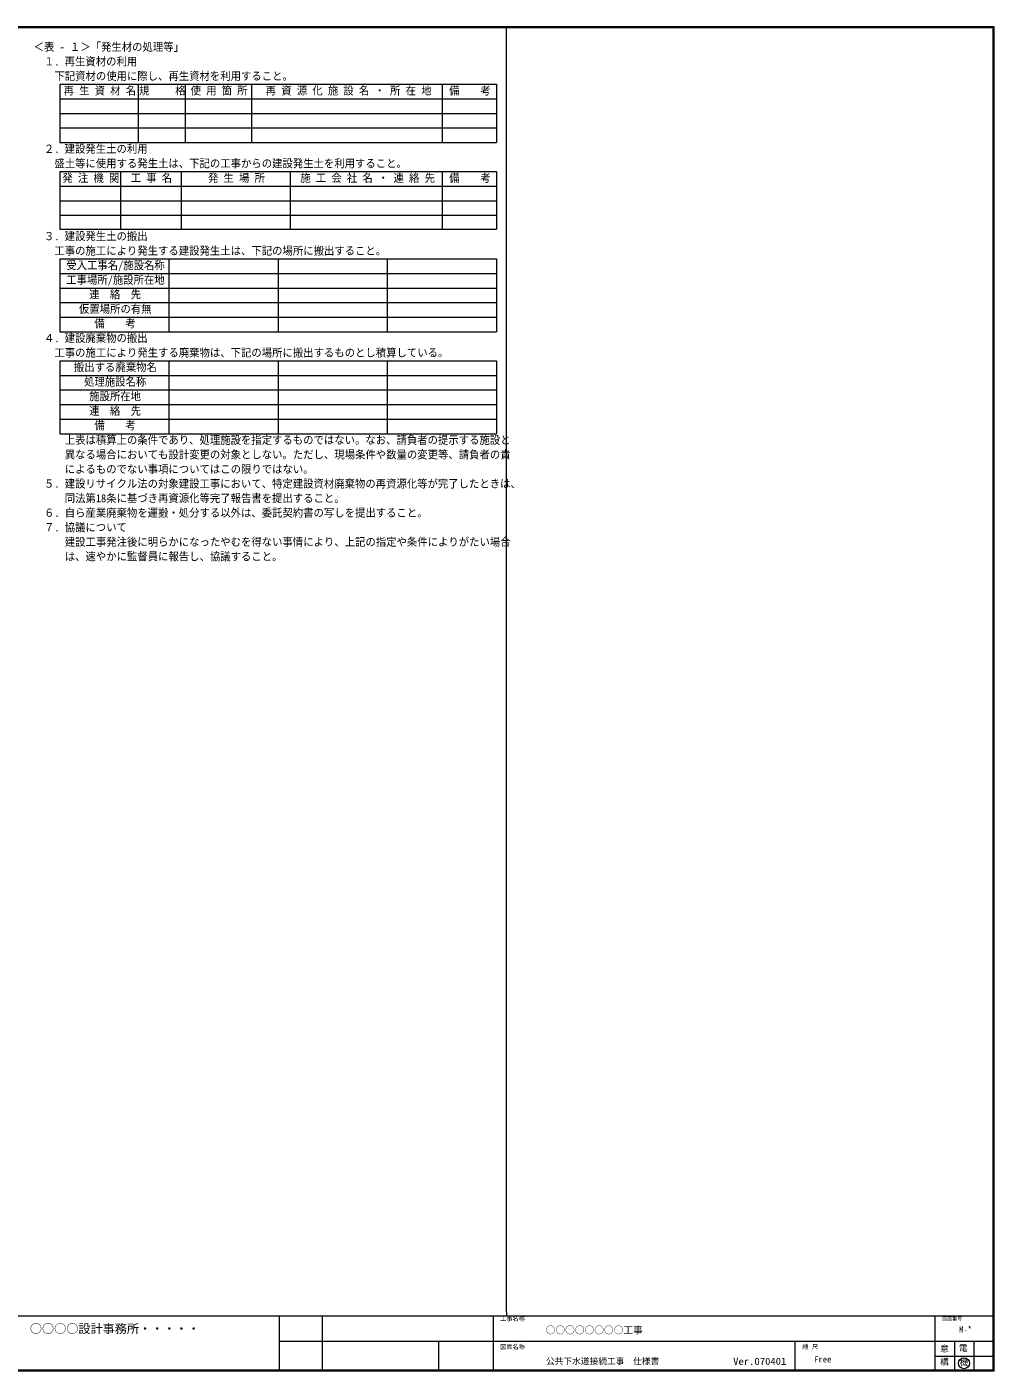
# Model space of a CAD drawing. Units: millimetres on the paper. Extents: x -399 to 402, y -274 to 280.
# Drawn here: x 4 to 402, y -274 to 280 of the extents above; entities that cross this region are included whole.
import ezdxf
from ezdxf.enums import TextEntityAlignment as Align

# ---------------------------------------------------------------- set-up
doc = ezdxf.new("R2010")
doc.units = ezdxf.units.MM
doc.layers.add('0-0', color=7, linetype='Continuous', lineweight=9)
doc.layers.add('F-0_枠', color=2, linetype='Continuous', lineweight=9)
doc.styles.add('ＭＳ ゴシック', font='')
doc.styles.get('ＭＳ ゴシック').set_extended_font_data('MS Gothic')

msp = doc.modelspace()

# ---------------------------------------------------------------- linework, layer by layer
at = {"layer": '0-0', "color": 2}
for p, q in [((201.293, -250.047), (201.293, 279.153)), ((17.16, 255.903), (197.16, 255.903)), ((17.16, 255.903), (17.16, 231.903)), ((49.469, 255.903), (49.469, 231.903)), ((68.773, 255.903), (68.773, 231.903)), ((96.255, 255.903), (96.255, 231.903)), ((174.84, 255.903), (174.84, 231.903)), ((197.16, 255.903), (197.16, 231.903)), ((17.16, 249.903), (197.16, 249.903)), ((17.16, 243.903), (197.16, 243.903)), ((17.16, 237.903), (197.16, 237.903)), ((17.16, 231.903), (197.16, 231.903)), ((17.16, 219.903), (197.16, 219.903)), ((17.16, 219.903), (17.16, 196.244)), ((42.16, 219.903), (42.16, 196.244)), ((67.16, 219.903), (67.16, 196.244)), ((112.16, 219.903), (112.16, 196.244)), ((174.84, 219.903), (174.84, 196.244)), ((197.2, 219.903), (197.2, 201.904)), ((17.16, 213.903), (197.2, 213.903)), ((17.16, 207.903), (197.2, 207.903)), ((197.2, 205.244), (197.2, 196.244)), ((17.16, 201.904), (197.2, 201.904)), ((17.16, 196.244), (197.16, 196.244)), ((17.16, 183.904), (197.16, 183.904)), ((17.16, 183.904), (17.16, 153.904)), ((62.16, 183.904), (62.16, 153.904)), ((107.16, 183.904), (107.16, 153.904)), ((152.16, 183.904), (152.16, 153.904)), ((197.16, 183.904), (197.16, 153.904)), ((17.16, 177.904), (197.16, 177.904)), ((17.16, 171.904), (197.16, 171.904)), ((17.16, 165.904), (197.16, 165.904)), ((17.16, 159.904), (197.16, 159.904)), ((17.16, 153.904), (197.16, 153.904)), ((17.16, 141.904), (197.16, 141.904)), ((17.16, 141.904), (17.16, 111.904)), ((62.16, 141.904), (62.16, 111.904)), ((107.16, 141.904), (107.16, 111.904)), ((152.16, 141.904), (152.16, 111.904)), ((197.16, 141.904), (197.16, 111.904)), ((17.16, 135.904), (197.16, 135.904)), ((17.16, 129.904), (197.16, 129.904)), ((17.16, 123.904), (197.16, 123.904)), ((17.16, 117.904), (197.16, 117.904)), ((17.16, 111.904), (197.16, 111.904)), ((-398.207, -251.631), (195.677, -251.631)), ((107.542, -251.631), (107.542, -274.047)), ((195.677, -251.631), (195.875, -251.631)), ((195.792, -251.631), (195.792, -274.047)), ((195.875, -251.631), (393.792, -251.631)), ((201.293, -250.047), (201.293, -251.631)), ((377.993, -251.631), (377.993, -274.047)), ((393.792, -251.631), (401.993, -251.631)), ((107.542, -262.131), (393.792, -262.131)), ((320.259, -262.515), (320.259, -262.131)), ((320.259, -262.515), (320.259, -274.047)), ((393.792, -262.131), (401.993, -262.131))]:
    msp.add_line(p, q, dxfattribs=at)
at = {"layer": '0-0', "color": 3}
for p, q in [((125.292, -251.631), (125.292, -274.047)), ((173.292, -262.131), (173.292, -274.047)), ((385.993, -262.131), (385.993, -274.047)), ((393.993, -262.131), (393.993, -274.047)), ((377.993, -268.281), (401.993, -268.281))]:
    msp.add_line(p, q, dxfattribs=at)
at = {"layer": '0-0'}
msp.add_line((393.792, -274.047), (-398.207, -274.047), dxfattribs=at)
at = {"layer": '0-0', "color": 2}
msp.add_circle((389.942, -271.201), 2.271, dxfattribs=at)
at = {"layer": 'F-0_枠'}
for p, q in [((402.393, 279.553), (-398.607, 279.553)), ((402.193, 279.353), (-398.407, 279.353)), ((401.993, 279.153), (-398.207, 279.153)), ((401.993, -274.047), (401.993, 279.153)), ((402.193, -274.247), (402.193, 279.353)), ((402.393, -274.447), (402.393, 279.553)), ((402.393, -274.447), (-398.607, -274.447)), ((402.193, -274.247), (-398.407, -274.247)), ((401.993, -274.047), (-398.207, -274.047))]:
    msp.add_line(p, q, dxfattribs=at)

# ---------------------------------------------------------------- texts
at = {"layer": '0-0', "style": 'ＭＳ ゴシック', "width": 0.95}
for s, p in [('\u3000＜表 - １＞「発生材の処理等」', (2.093, 268.653)), ('    １. 再生資材の利用', (2.093, 262.653)), ('\u3000\u3000\u3000下記資材の使用に際し、再生資材を利用すること。', (2.093, 256.653)), ('再 生 資 材 名', (18.715, 250.653)), ('規 \u3000\u3000格', (49.771, 250.653)), ('使 用 箇 所', (71.064, 250.653)), ('再 資 源 化 施 設 名 ・ 所 在 地', (102.047, 250.653)), ('備\u3000\u3000考', (177.7, 250.653)), ('    ２. 建設発生土の利用', (2.093, 226.653)), ('\u3000\u3000\u3000盛土等に使用する発生土は、下記の工事からの建設発生土を利用すること。', (2.093, 220.653)), ('発 注 機 関', (18.21, 214.653)), ('工 事 名', (46.36, 214.653)), ('発 生 場 所', (78.21, 214.653)), ('施 工 会 社 名 ・ 連 絡 先', (116.3, 214.653)), ('備\u3000\u3000考', (177.72, 214.653)), ('    ３. 建設発生土の搬出', (2.093, 190.654)), ('\u3000\u3000\u3000工事の施工により発生する建設発生土は、下記の場所に搬出すること。', (2.093, 184.654)), ('受入工事名/施設名称', (19.81, 178.654)), ('工事場所/施設所在地', (19.81, 172.654)), ('連\u3000絡\u3000先', (29.26, 166.654)), ('仮置場所の有無', (25.06, 160.654)), ('備\u3000\u3000考', (31.36, 154.654)), ('    ４. 建設廃棄物の搬出', (2.093, 148.654)), ('\u3000\u3000\u3000工事の施工により発生する廃棄物は、下記の場所に搬出するものとし積算している。', (2.093, 142.654)), ('搬出する廃棄物名', (22.96, 136.654)), ('処理施設名称', (27.16, 130.654)), ('施設所在地', (29.26, 124.655)), ('連\u3000絡\u3000先', (29.26, 118.655)), ('備\u3000\u3000考', (31.36, 112.655)), ('  \u3000\u3000\u3000上表は積算上の条件であり、処理施設を指定するものではない。なお、請負者の提示する施設と', (2.093, 106.655)), ('\u3000\u3000\u3000\u3000異なる場合においても設計変更の対象としない。ただし、現場条件や数量の変更等、請負者の責', (2.093, 100.655)), ('\u3000\u3000\u3000\u3000によるものでない事項についてはこの限りではない。', (2.093, 94.655)), ('    ５. 建設リサイクル法の対象建設工事において、特定建設資材廃棄物の再資源化等が完了したときは、', (2.093, 88.655)), ('\u3000\u3000\u3000\u3000同法第18条に基づき再資源化等完了報告書を提出すること。', (2.093, 82.655)), ('\u3000\u3000６. 自ら産業廃棄物を運搬・処分する以外は、委託契約書の写しを提出すること。', (2.093, 76.655)), ('\u3000\u3000７. 協議について', (2.093, 70.655)), ('\u3000\u3000\u3000\u3000建設工事発注後に明らかになったやむを得ない事情により、上記の指定や条件によりがたい場合', (2.093, 64.655)), ('\u3000\u3000\u3000\u3000は、速やかに監督員に報告し、協議すること。', (2.093, 58.655))]:
    msp.add_text(s, height=3.299, dxfattribs=at).set_placement(p, align=Align.BOTTOM_LEFT)
at = {"layer": '0-0', "color": 3, "style": 'ＭＳ ゴシック'}
for s, height, p in [('○○○○設計事務所・・・・・', 3.666, (4.802, -259.883)), ('○○○○○○○○工事', 2.933, (217.506, -259.883)), ('M-*', 2.566, (387.972, -259.331)), ('意', 2.566, (380.157, -267.194)), ('電', 2.566, (387.879, -267.056)), ('Free', 2.566, (328.259, -271.631)), ('構', 2.566, (380.111, -272.71)), ('機', 2.566, (388.155, -272.894))]:
    msp.add_text(s, height=height, dxfattribs=at).set_placement(p, align=Align.BOTTOM_LEFT)
at = {"layer": '0-0', "color": 4, "style": 'ＭＳ ゴシック'}
for s, height, p in [('工事名称', 1.833, (198.653, -254.281)), ('図面番号', 1.466, (380.993, -254.031)), ('図面名称', 1.833, (198.653, -265.881)), ('縮 尺', 1.833, (323.259, -265.881))]:
    msp.add_text(s, height=height, dxfattribs=at).set_placement(p, align=Align.BOTTOM_LEFT)
at = {"layer": '0-0', "color": 3, "style": 'ＭＳ ゴシック', "width": 1.1}
msp.add_text('Ver.070401', height=2.933, dxfattribs=at).set_placement((294.782, -272.748), align=Align.BOTTOM_LEFT)
at = {"layer": 'F-0_枠', "color": 3, "style": 'ＭＳ ゴシック'}
msp.add_text('公共下水道接続工事\u3000仕様書', height=2.566, dxfattribs=at).set_placement((217.612, -272.382), align=Align.BOTTOM_LEFT)

doc.saveas('drawing.dxf')
